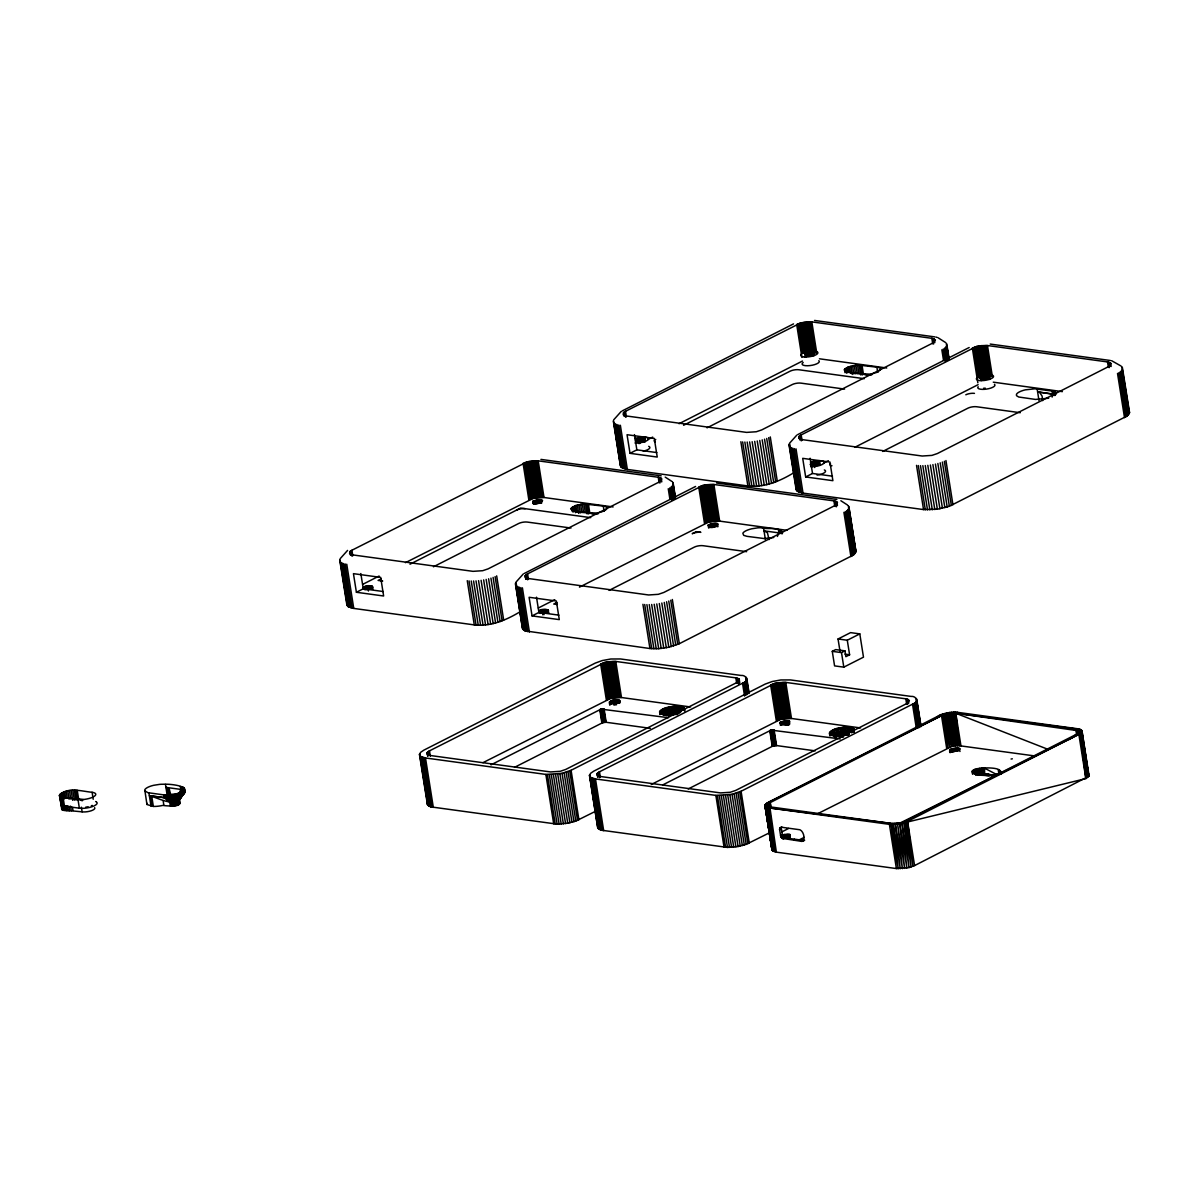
<?xml version="1.0" encoding="UTF-8"?>
<svg xmlns="http://www.w3.org/2000/svg" width="1189" height="1189" viewBox="0 0 1189 1189"><rect width="100%" height="100%" fill="white"/><g stroke="black" fill="none" stroke-linecap="round" stroke-linejoin="round"><path stroke-width="1.5" d="M675.694 714.5L675.322 706.221C651.007 708.049 658.869 719.85 678.176 713.177M845.869 734.861L845.32 727.192C823.234 728.367 826.593 740.435 846.895 734.52M973.613 773.118L973.628 769.922C978.904 766.89 1006.147 766.712 999.013 773.385C993.736 776.402 966.523 776.595 973.628 769.922L974.088 772.82M173.862 805.979L173.356 797.388L176.15 796.927L175.69 794.029C197.136 787.935 173.505 783.536 162.774 784.264A10.909 3.404 -9 0 0 159.534 784.383L153.574 785.32A12.707 3.968 -9 0 0 144.776 789.793L146.946 804.522L153.351 806.424A12.707 3.968 -9 0 0 162.923 805.369C163.859 805.77 183.284 807.599 178.707 802.248M59.45 795.604C66.495 786.345 82.769 791.488 92.103 792.29A10.85 3.389 -9 0 1 93.128 796.987A10.85 3.389 -9 0 1 77.984 799.469L61.917 797.225L59.45 795.604L62.318 809.932L82.115 811.834A7.758 2.423 -9 0 0 91.092 810.809A7.758 2.423 -9 0 0 94.644 807.658M61.575 808.981L62.408 807.286M999.265 774.455L999.444 770.279L1000.202 773.697M974.638 774.143L974.906 769.372L975.827 775.183L976.392 768.882L977.313 774.708L983.972 773.846L995.758 775.377M674.029 714.619L673.955 706.325M782.555 837.799L789.986 837.205L790.15 834.619L782.094 834.886M844.309 734.98L843.937 727.282M992.592 775.822L983.719 775.258L984.462 768.139L997.571 774.99M1035.515 756.041L959.33 745.711L955.793 713.266L1082.049 731.309L1078.869 734.386L900.519 822.788L891.215 823.427L771.171 807.019L767.737 805.295L770.219 802.59L942.951 714.961L955.793 713.266L1080.459 729.466L1082.049 731.309L1088.812 776.268L914.579 865.592L909.035 867.569L896.402 868.564L776.358 852.156L772.122 850.298L764.958 805.384L765.82 803.868L941.049 714.589L949.387 712.493L957.606 712.345L1077.65 728.753L1077.62 733.539M1078.691 733.91L1078.245 730.328L1080.459 729.466L1078.943 730.819L1081.366 729.987L1088.812 776.268L1081.366 729.987L1076.788 734.103L905.498 821.094L912.959 866.32L907.579 821.376L1078.869 734.386L1085.869 778.602L902.035 823.353L889.402 824.349L769.357 807.94L765.107 806.083L767.797 804.656L765.196 804.641L772.657 850.923L766.548 807.227L768.064 805.874L765.642 806.707L772.122 850.298L765.107 806.083L767.737 805.295L765.642 806.707M675.144 714.515L675.709 709.239L680.717 709.283L680.257 706.37L675.322 706.221M845.498 734.876L845.884 731.369L847.296 731.205L846.657 727.133L845.32 727.192M174.724 797.15L174.828 805.83M977.313 774.708L978.042 768.495L978.963 774.307L979.766 768.213L980.687 774.024L981.46 768.049L982.382 773.876L983.05 768.035L983.972 773.846M676.214 714.47L676.66 706.177M846.657 734.847L847.296 731.205L843.164 731.607L843.655 736.794M346.876 603.611L348.169 606.643L353.757 608.426L474.277 624.894C490.626 626.796 506.499 620.019 520.173 611.696M419.464 754.569L420.594 752.355L423.804 750.17L595.243 663.105L602.184 660.579L610.789 659.003L620.465 658.959L740.836 675.426C746.96 674.743 748.847 681.654 742.531 683.229L571.077 770.294L562.055 773.326L545.87 774.425L425.499 757.973L420.683 756.442L419.464 754.569L427.446 804.7L430.567 806.841L557.136 824.14L567.748 823.219L575.818 821.079L597.041 810.541M427.416 803.318L427.446 804.7M793.776 472.761C780.103 481.084 764.23 487.862 747.881 485.959L625.771 469.209L621 467.024L620.926 463.799M589.462 775.525L590.591 773.311L593.787 771.126L765.24 684.061L772.181 681.535L780.772 679.959L790.447 679.93L910.833 696.382C916.942 695.699 918.829 702.61 912.513 704.2L741.074 791.265L732.052 794.297L715.867 795.396L595.481 778.944L590.68 777.413L589.462 775.525L597.651 827.321L600.921 830.13L727.49 847.43L738.101 846.509L746.187 844.368L769.06 832.999M597.651 827.321L598.156 825.865M796.14 488.293L797.433 491.325L803.021 493.108L923.541 509.576L937.363 509.219L949.372 506.276L1127.187 415.972L1129.55 412.494L1122.371 367.49M515.536 583.011L522.402 628.074L524.884 630.854L649.937 648.525L658.691 648.704L668.812 647.232L679.335 643.695L853.583 554.921L855.946 551.443L848.946 507.227M170.354 806.023L169.745 802.099L165.553 797.819L149.368 795.768C160.084 798.25 176.819 809.501 182.987 794.148M950.888 752.221L951.482 748.862C975.366 745.845 941.554 757.021 951.482 748.862L951.943 751.775L950.888 752.221L950.427 749.308L950.115 752.711L949.654 749.798M779.553 829.09L781.455 827.232L799.915 829.759C803.645 831.215 805.949 840.029 801.758 841.396L782.08 838.334L780.727 836.417L779.553 829.09L781.768 826.95L779.954 827.871M175.764 805.637L175.155 801.713L176.061 796.853L178.736 796.214L178.276 793.301M677.225 714.485L677.938 706.192M847.742 734.847L848.574 731.22L847.935 727.148L846.657 727.133M678.577 712.791L679.142 706.251M848.753 734.921L849.6 731.384L850.893 731.398L850.239 727.326L847.935 727.148M957.294 750.898L956.833 747.985L955.971 750.943L955.51 748.044L954.574 751.121L954.113 748.208L953.206 751.403L952.746 748.49L951.943 751.775L957.294 750.898L958.007 748.074L958.468 750.987L958.929 748.282L960.013 751.493M676.704 714.485L678.25 709.209L679.603 709.164M847.4 734.847L848.426 731.324L849.778 731.28L849.124 727.207M146.886 803.184L146.767 804.091M178.246 804.834L177.622 800.91L180.802 795.322C184.771 794.98 186.985 789.555 181.59 789.674L179.836 793.999M782.57 533.029C779.969 526.207 767.024 529.804 760.856 527.753A10.909 3.404 -9 0 0 757.616 527.871L751.656 528.808A12.707 3.968 -9 0 0 742.843 533.281L743.705 535.362L746.989 536.343L764.185 538.558L773.757 537.502M1056.174 394.094L1055.802 392.355L1052.027 391.032L1034.831 388.803L1025.26 389.858A12.707 3.968 -9 0 0 1016.461 394.332L1016.506 395.669L1018.691 397.007L1035.485 399.43L1048.698 398.211M609.318 702.134C610.997 705.062 617.894 703.516 619.945 700.99C617.284 698.538 607.371 699.682 609.779 705.047M677.685 714.515L679.424 709.268L680.717 709.283L677.002 709.194L678.399 709.09M848.441 734.891L849.6 731.384L850.893 731.398L849.6 731.384M179.331 792.989L180.817 789.407L180.356 786.494M679.231 712.865L680.509 709.387L684.002 710.249L683.541 707.351L680.257 706.37M777.398 536.462L778.691 532.984L780.787 533.267L780.326 530.368M776.358 852.156L769.818 806.751L767.812 807.643L773.563 851.443L766.548 807.227L768.763 806.365L767.812 807.643L774.812 851.859L769.357 807.94L771.171 807.019M680.316 712.434L681.49 709.551L684.002 710.249M1052.102 397.096L1053.276 394.198L1055.49 394.986L1054.821 395.551M175.155 801.713L177.354 796.511L179.925 795.798L179.465 792.885M180.55 794.193L182.467 789.882M674.594 714.559L674.356 709.343L675.783 709.134L672.989 709.491L673.479 714.678M844.695 734.936L844.532 731.458L845.959 731.265M178.588 796.154L176.046 801.49L176.671 805.399M680.093 712.389L681.49 709.551C683.378 710.977 685.875 709.179 683.541 707.351M880.217 370.091A10.85 3.389 -9 0 0 876.873 367.148L857.551 365.008L848.054 367.059L844.235 369.913L846.687 372.068L862.753 374.327A10.85 3.389 -9 0 0 873.811 373.346M984.745 775.228L984.462 768.139M427.133 752.637L427.163 754.272L430.507 755.535L550.552 771.943L560.242 771.304L565.682 769.461L736.838 682.545L739.409 679.499L735.828 677.864L615.783 661.441L604.844 662.392L429.482 750.854L427.133 752.637L427.698 756.249M525.211 575.654L525.241 577.289L528.585 578.553L648.629 594.976L658.334 594.322L663.774 592.479L834.931 505.563L837.487 502.516L833.905 500.881L713.861 484.473L702.937 485.409L527.574 573.871L525.211 575.654L525.791 579.325M597.116 773.608L597.16 775.243L600.49 776.506L720.534 792.914L730.239 792.275L735.679 790.432L906.835 703.516L909.392 700.455L905.81 698.82L785.78 682.412L774.842 683.348L599.479 771.81L597.116 773.608L597.695 777.205M180.921 794.326L183.21 790.15L184.607 791.19M180.134 797.626L181.783 794.891M181.768 794.861L178.261 800.583L178.885 804.507M179.138 799.915L184.652 792.483L179.346 799.588M182.616 794.401L178.766 800.256L179.39 804.18M180.178 797.685L181.947 795.084M184.785 792.037L178.766 800.256L184.354 792.959M810.318 464.082C822.966 456.427 823.516 468.838 810.274 464.691M340.322 558.518L347.56 550.418M613.925 419.583L621.178 411.468M349.938 551.592L349.596 553.673L352.925 554.936L472.969 571.344L482.675 570.705L488.114 568.862L659.271 481.946L661.827 478.885L658.245 477.25L538.201 460.842L527.277 461.793L351.914 550.239L349.938 551.592L350.517 555.248M623.541 412.642L623.199 414.723L626.529 415.987L746.573 432.395L756.278 431.756L761.718 429.913L932.875 342.997L935.431 339.95L931.849 338.315L811.819 321.892L800.881 322.843L625.518 411.305L623.541 412.642L624.121 416.313M799.201 436.259L798.859 438.355L802.189 439.618L922.233 456.026L931.938 455.387L937.378 453.544L1108.534 366.628L1111.091 363.566L1107.509 361.932L987.465 345.523L976.541 346.46L801.178 434.921L799.201 436.259L799.781 439.93M604.28 510.78A10.85 3.389 -9 0 0 603.269 506.098L583.948 503.943L575.818 505.488L570.631 508.862L573.083 511.017L589.149 513.262A10.85 3.389 -9 0 0 603.076 511.329M659.865 711.23L660.326 714.143L661.634 713.162L663.848 715.421M816.561 814.272L951.661 746.484L948.45 713.519L949.387 712.493M897.621 824.2L898.557 823.174L899.85 823.828L906.865 868.044L902.035 823.353L902.362 822.298L904.086 822.758L911.086 866.989L905.959 822.104L904.056 821.733L909.035 867.569L902.035 823.353L900.519 822.788L899.85 823.828L904.621 868.416L897.621 824.2L902.392 868.654L895.391 824.438L896.58 823.442L893.236 824.542L898.215 868.728L891.215 824.512L892.835 823.561L889.402 824.349L896.402 868.564L891.215 824.512L894.648 823.576L893.236 824.542L900.236 868.758L895.391 824.438L898.557 823.174M664.502 714.99L662.362 712.687L660.772 713.653L660.311 710.74M853.033 731.859L854.341 729.05L850.239 727.326M936.546 717.621L939.429 715.317L941.51 715.6L946.667 748.193L942.922 713.935L944.646 714.396L949.803 746.974L946.489 713.905L947.157 712.865L948.45 713.519L951.616 712.256L950.442 713.251L953.608 746.098L951.661 746.484L946.489 713.905L944.973 713.341L948.123 747.554L942.951 714.961L941.049 714.589L941.51 715.6L768.139 802.307L770.219 802.59L771.081 808.03M708.168 525.077C710.234 532.969 728.991 518.761 708.168 525.077L708.629 527.99M779.984 722.436C782.05 730.328 800.806 716.12 779.984 722.436L780.445 725.349M983.719 775.258L985.384 773.965L995.981 775.496M1069.312 739.484L1076.788 734.103L1080.192 733.613L1087.192 777.829L1081.187 732.825L1078.765 732.721L1081.812 732.052L1088.188 777.056L1081.187 732.825L1077.947 733.42L1080.192 733.613L1085.869 778.602M523.219 574.034L515.981 582.149L516.546 585.687M796.823 435.1L789.585 443.2L790.15 446.737M660.326 714.143L661.634 713.162L660.906 710.249M635.877 439.499C632.459 447.748 658.795 434.416 635.877 439.499L636.412 442.813M533.058 501.134C529.625 509.397 555.976 496.051 533.058 501.134L533.519 504.047L541.738 502.932L541.277 500.019M805.28 353.46C801.847 361.724 828.198 348.377 805.28 353.46L805.8 356.789M980.94 377.091C977.507 385.355 1003.858 372.008 980.94 377.091L981.49 380.584M619.662 700.44C621.862 705.582 613.167 700.96 610.447 704.393L609.987 701.48M177.503 805.131L176.879 801.208L179.747 795.738L182.868 794.415L182.407 791.502M661.649 709.759L662.11 712.672L663.209 712.226L666.316 715.748M831.631 730.715L832.285 734.787L834.336 733.895L836.343 736.288M851.428 732.825L852.29 732.35M622.204 410.904L793.524 323.898M362.66 584.394L379.113 576.026M405.449 562.665L533.073 498.444L544.012 497.492L613.123 506.945M647.782 439.588L652.716 437.091M679.053 423.715L802.471 361.04M380.792 579.058L378.102 580.425L382.709 581.049A6.198 1.932 -9 0 1 381.238 578.924M409.997 564.21L520.589 508.06L590.71 517.646M683.601 425.276L790.15 371.161A6.198 1.932 -9 0 1 798.815 369.749L864.314 378.697M356.403 592.271L383.631 596.001L380.688 577.378L353.445 573.663L356.403 592.271L363.254 588.793L383.23 591.528M630.007 453.336L657.235 457.052L654.292 438.444L627.049 434.713L630.007 453.336L636.858 449.843L656.833 452.578M433.435 566.781L518.672 523.487A6.198 1.932 -9 0 1 527.322 522.075L570.988 528.035M707.039 427.832L792.275 384.537A6.198 1.932 -9 0 1 800.925 383.126L844.591 389.1M524.26 573.47L695.58 486.464M797.864 434.52L969.184 347.515M169.745 802.099L164.26 797.804L163.8 794.891L147.912 792.691L144.642 790.715M538.32 608.01L554.773 599.657M579.459 587.128L708.733 522.06L719.672 521.124L786.969 530.324M823.442 463.22L828.376 460.708M854.713 447.346L978.131 384.656M556.452 602.674L553.747 604.042L556.838 604.458M532.048 615.902L559.291 619.618L556.348 601.01L529.105 597.279L532.048 615.902L538.914 612.409L558.889 615.144M805.666 476.952L832.894 480.683L829.952 462.06L802.709 458.345L805.666 476.952L812.518 473.475L832.493 476.195M609.08 590.398L694.331 547.118A6.198 1.932 -9 0 1 702.981 545.692L746.647 551.666M882.699 451.448L967.935 408.169A6.198 1.932 -9 0 1 976.585 406.742L1020.251 412.717M1052.027 391.032L1052.488 393.931L1037.611 391.894L1055.148 394.599L1054.688 391.686M482.927 762.684L610.566 698.463L621.49 697.527L690.616 706.965M490.968 764.854L601.069 709.134L668.441 717.695M514.51 767.351L602.704 722.659L606.197 722.288L650.338 728.322M840.073 651.706L838.052 638.983L850.566 632.622L859.796 633.886L863.482 657.16L843.804 667.148L834.574 665.885L832.27 651.349L835.704 649.595L844.933 650.859L845.855 656.685L849.6 654.782L847.281 640.232L859.796 633.886M832.27 651.349L841.5 652.598L844.933 650.859M651.275 784.487L780.549 719.419L791.488 718.483L860.598 727.936M662.615 784.978L771.067 730.105L840.266 738.919M688.178 788.976L773.058 745.949L776.566 745.577L815.178 750.854M960.95 745.845L955.793 713.266L957.606 712.345L954.173 713.132L957.531 745.711L959.33 745.711L954.173 713.132L955.793 712.181L952.374 713.118L955.599 745.845L953.608 746.098L948.45 713.519M779.687 828.421L781.5 827.499M779.598 829.833L781.381 828.168M781.961 831.824L788.56 828.48M780.519 835.644L782.332 834.723L781.411 828.911M780.727 836.417L782.332 834.723M781.069 837.145L782.882 836.224L785.112 837.948L804.15 840.46M781.53 837.799L783.343 836.878M782.08 838.334L783.893 837.413M782.674 838.691L784.487 837.769M783.298 838.869L785.112 837.948M799.439 839.761L804.091 837.413M801.758 841.396L803.571 840.474L799.944 840.355M802.337 841.381L804.671 840.251M1011.066 759.028L1012.359 758.82M889.402 824.349L891.215 823.427L769.357 807.94M661.366 713.162L662.362 712.687L664.339 715.094M662.511 709.283L662.972 712.181L664.161 711.765L667.163 715.377M832.508 730.239L833.147 734.312L836.566 733.063L838.408 736.169M365.766 589.595C382.917 587.634 363.195 582.12 363.002 589.209M541.426 613.212C559.915 610.804 536.284 606.033 539.182 613.004M852.543 731.889L851.666 731.666L852.781 731.8L852.141 727.727M663.492 708.822L663.952 711.721L665.231 711.334L668.188 715.912M679.365 712.761L680.45 712.33M716.283 523.517L716.744 526.43L709.848 527.366L709.387 524.453M664.592 708.376L665.052 711.29L673.004 709.387L672.543 706.474M834.589 729.333L835.228 733.405L843.179 731.517L842.54 727.445M848.173 734.148L849.347 733.732M671.815 714.946L670.195 709.848L666.241 710.873L665.781 707.96M844.576 731.354L837.799 732.692L837.026 728.545M1079.27 731.398L1081.901 730.611L1089.05 775.525M372.395 586.222L372.856 589.135L365.573 589.491L365.112 586.578M548.902 612.974L541.233 613.123L540.772 610.21M1082.049 731.309L1079.211 732.038L1081.812 732.052M670.7 715.169L668.917 710.234L667.505 710.487L667.044 707.589M837.68 732.617L839.092 732.35L840.876 737.299M668.917 710.234L674.416 709.239M1074.053 729.63L1077.65 728.753L1075.837 729.674L1076.699 735.099M163.8 794.891L175.69 794.029M164.914 795.01L165.375 797.923L170.562 797.849L174.783 797.239L174.322 794.326M766.385 807.405L765.82 803.868L769.06 803.274L769.922 808.698M784.041 837.725L789.11 836.447L790.15 834.619M168.734 795.04L169.195 797.953L171.989 797.596L173.237 802.055M847.177 731.324L848.574 731.22L845.884 731.369M985.324 388.194L983.585 388.238M675.709 709.239L677.121 709.09M96.889 802.352A10.85 3.389 -9 0 1 91.925 806.766A10.85 3.389 -9 0 1 79.366 808.193L64.474 806.157L68.917 806.276L69.646 810.928M767.737 805.295L764.958 805.384L771.958 849.6L765.107 806.083M166.118 795.084L166.579 797.982L167.961 797.893L171.365 802.189L171.989 806.112M831.81 735.292L830.903 731.205M765.82 803.868L768.257 803.972L768.822 807.584M848.426 731.324L849.778 731.28M851.889 731.577L850.685 731.503L851.889 731.577L851.25 727.505M832.285 734.787L834.678 737.121M990.199 344.067L1110.437 360.505M814.539 320.45L934.777 336.888M993.276 382.174L1062.386 391.627M819.444 358.796L886.741 367.995M861.995 365.112L863.377 373.836L871.641 374.966M716.595 483.016L836.833 499.454M540.936 459.4L661.173 475.838M588.392 504.062L589.774 512.786L598.037 513.916M838.052 638.983L847.281 640.232M844.978 654.158L849.6 654.782M1076.788 734.103L1078.869 734.386M833.147 734.312L835.451 736.69M662.972 712.181L665.439 715.169M989.114 775.778L985.666 775.302L985.384 773.965L996.085 775.778M905.498 821.094L907.579 821.376L914.579 865.592M180.817 789.407L165.925 787.371L169.358 789.288L170.963 796.095M164.468 797.7L151.687 795.946L153.351 806.424M77.226 790.269L78.608 798.993L83.572 799.662M1052.295 394.035L1053.276 394.198M778.691 532.984L780.534 533.371M680.509 709.387L681.713 709.447L681.252 706.534M180.609 789.496L182.705 789.793L182.244 786.88M863.377 373.836L866.766 375.174M589.774 512.786L593.162 514.124M78.608 798.993L82.249 800.821M663.952 711.721L666.271 714.767M985.384 773.965L994.331 775.941M1111.641 360.713L1121.123 366.078M935.981 337.096L937.11 337.394M835.228 733.405L837.383 736.511M955.793 713.266L1048.401 749.501M666.241 710.873L669.154 715.6M938.062 337.75L945.463 342.462M840.861 500.732L847.519 505.028M665.201 477.116L671.859 481.411M1039.513 392.296L1042.099 396.1L1042.649 400.634M179.405 799.276L179.747 803.838M166.728 797.878L170.517 802.174L171.142 806.097M833.385 734.341L835.614 737.299M836.447 736.898L834.128 733.851L833.489 729.778M1128.896 410.963L1129.55 412.494M855.292 549.913L855.946 551.443M841.99 737.061L839.731 727.906M839.508 735.857L837.799 732.692L839.152 735.946M670.195 715.302L667.624 710.561L669.645 715.451M169.269 797.849L171.365 802.189M838.082 736.273L835.763 728.931M666.39 710.933L668.649 715.763M170.607 797.745L172.91 806.068M841.128 727.653L843.105 736.883M671.131 706.682L672.929 714.752M841.767 731.725L842.525 736.957M671.592 709.595L672.35 714.842M840.43 732.067L841.411 737.18M670.254 709.937L671.235 715.05M1000.96 774.084L1000.306 770.635L1000.811 773.95M1083.625 747.361L1084.249 750.943M1084.888 754.525L1085.512 758.106M1086.151 761.688L1086.776 765.255M1087.415 768.837L1088.054 772.419M767.425 817.304L765.196 804.641L768.257 803.972L768.748 807.465M768.064 820.93L768.703 824.557M769.328 828.168L769.967 831.795M1121.896 366.747L1129.416 413.326M1121.97 369.972L1128.97 414.203M1121.212 370.864L1128.227 415.08M1120.187 371.756L1127.187 415.972M1118.879 372.647L1125.879 416.863M1117.511 373.405L1124.512 417.621M1110.467 362.853L1111.046 366.524M1109.917 362.556L1110.496 366.227M1109.248 362.303L1109.827 365.959M1108.43 362.095L1109.307 367.594M1107.509 361.932L1108.386 367.431M1053.93 391.419L1054.39 394.332M1053.038 391.196L1053.499 394.109M1037.15 388.996L1038.993 400.634M1078.809 733.955L1078.245 730.328L1079.211 729.05L1077.189 729.942L1077.769 733.568M987.465 345.523L992.399 376.675M986.439 345.419L991.373 376.571M985.339 345.36L989.976 374.684M984.15 345.36L988.787 374.684M989.159 375.977L989.709 379.469M988.505 375.843L989.055 379.336M982.902 345.419L987.554 374.743M987.747 375.783L988.312 379.276M986.915 375.769L987.465 379.261M981.638 345.523L986.276 374.847M986.023 375.813L986.573 379.306M980.331 345.687L984.982 375.011M985.087 375.917L985.636 379.41M984.15 376.066L984.7 379.559M979.037 345.91L983.987 377.062M983.244 376.274L983.793 379.752M977.774 346.162L982.411 375.486M982.396 376.512L982.946 380.004M981.609 376.794L982.159 380.272M976.541 346.46L981.178 375.783M975.352 346.802L980.286 377.968M974.252 347.173L979.186 378.34M973.241 347.574L977.878 376.898M972.334 348.005L977.848 382.828M946.712 343.859L949.134 358.796M946.756 345.494L948.718 357.874M946.236 343.131L948.763 359.048M946.31 346.356L948.272 358.736M945.567 347.247L947.514 359.628M944.527 348.139L946.489 360.52M943.219 349.031L945.181 361.411M941.851 349.789L943.531 360.401M934.257 338.939L934.836 342.595M933.588 338.672L934.168 342.343M932.785 338.464L933.647 343.963M931.849 338.315L932.726 343.814M998.284 770.041L998.983 774.396M945.939 460.529L952.939 504.76M944.363 461.273L951.363 505.488M942.357 462.06L949.372 506.276M940.187 462.803L947.187 507.019M937.853 463.472L944.854 507.688M935.416 464.067L942.431 508.283M932.904 464.572L939.919 508.803M930.363 465.003L937.363 509.219M927.806 465.315L934.807 509.531M925.28 465.538L932.295 509.754M973.122 773.415L972.661 770.502L972.795 773.712M972.022 771.111L972.483 774.024M922.842 465.642L929.843 509.858M920.494 465.642L927.509 509.873M918.309 465.538L925.31 509.769M916.526 465.36L923.541 509.576M876.873 367.148L877.705 372.38M916.704 699.117L921.103 726.568M916.734 700.499L920.702 725.498M916.303 698.478L920.539 725.275M916.362 701.242L920.316 726.241M918.473 715.763L919.038 719.345M919.602 722.912L920.167 726.479M915.723 702L919.677 726.999M914.831 702.773L918.8 727.772M860.643 364.993L862.233 375.025M913.717 703.531L917.388 726.747M859.142 364.949L860.732 374.981M912.513 704.2L916.199 727.4M857.551 365.008L858.874 373.361M855.887 365.157L857.21 373.509M908.218 699.444L908.797 703.056M907.549 699.191L908.114 702.788M854.207 365.38L855.53 373.747M906.746 698.983L907.593 704.393M905.81 698.82L906.672 704.23M852.543 365.707L853.865 374.059M850.938 366.093L852.26 374.446M849.422 366.539L850.492 373.227M848.054 367.059L848.842 372.068M846.85 367.594L847.638 372.618M845.84 368.174L846.642 373.197M845.067 368.768L845.587 372.112M844.517 369.348L845.052 372.692M848.768 506.425L855.768 550.656M848.292 505.697L855.812 552.276M848.366 508.922L855.367 553.138M847.608 509.813L854.623 554.029M846.583 510.705L853.583 554.921M845.275 511.597L852.275 555.813M843.908 512.355L850.908 556.571M811.819 321.892L816.754 353.059M810.794 321.788L815.728 352.955M809.679 321.743L814.316 351.067M813.499 352.345L814.019 355.674M808.49 321.743L813.127 351.067M836.848 501.803L837.442 505.474M812.845 352.226L813.38 355.541M836.313 501.505L836.893 505.162M812.102 352.152L812.622 355.481M807.242 321.803L811.894 351.127M835.644 501.253L836.506 506.737M811.255 352.137L811.775 355.466M834.827 501.03L835.704 506.529M805.979 321.907L810.616 351.231M810.363 352.182L810.883 355.511M833.905 500.881L834.782 506.38M804.685 322.07L809.323 351.394M809.427 352.286L809.947 355.615M808.49 352.434L809.025 355.764M803.392 322.278L808.327 353.43M807.584 352.643L808.119 355.972M802.114 322.546L806.751 351.87M806.736 352.88L807.257 356.21M805.949 353.163L806.484 356.492M800.881 322.843L805.518 352.167M799.707 323.185L804.344 352.509M798.592 323.557L803.244 352.88M797.581 323.958L802.218 353.282M819.117 461.867L819.667 465.36M796.675 324.374L801.891 357.369M818.359 461.808L818.909 465.3M817.512 461.793L818.077 465.285M816.62 461.837L817.17 465.33M815.684 461.941L816.249 465.434M814.762 462.09L815.312 465.583M813.856 462.298L814.673 467.53M812.994 462.536L813.544 466.029M812.221 462.818L812.771 466.296M811.537 463.116L812.102 466.608M841.5 652.598L843.804 667.148M853.524 728.307L854.178 732.379M810.11 458.241L812.518 473.475M852.899 727.995L853.553 732.067M801.178 434.921L802.055 440.42M800.39 435.367L801.252 440.866M799.721 435.813L800.301 439.484M796.021 448.877L803.021 493.108M794.415 448.61L801.416 492.826M838.364 728.203L839.003 732.275M792.825 448.194L799.825 492.409M791.488 447.688L798.488 491.904M790.432 447.094L797.433 491.325M793.226 466.192L793.791 469.729M794.341 473.267L794.906 476.804M795.471 480.341L796.036 483.878M789.139 444.077L796.66 490.656M789.006 444.909L796.184 489.913M830.308 731.696L830.948 735.768M829.848 732.186L830.279 734.906M829.55 732.677L829.981 735.382M829.402 733.137L829.833 735.857M770.279 436.913L777.279 481.129M768.703 437.641L775.704 481.872M781.708 530.948L782.169 533.861M766.697 438.444L773.712 482.66M781.084 530.636L781.545 533.549M779.434 530.145L779.895 533.058M764.527 439.172L771.527 483.403M778.423 529.967L778.884 532.88L764.007 530.844L767.44 532.776L769.045 539.583M762.194 439.856L769.209 484.072M759.756 440.45L766.771 484.666M757.244 440.956L764.259 485.171M754.703 441.372L761.703 485.588M752.147 441.699L759.147 485.915M763.546 527.931L765.389 539.568M749.635 441.907L756.635 486.123M785.78 682.412L791.488 718.483M747.182 442.026L754.183 486.242M784.755 682.308L790.462 718.379M783.64 682.248L789.347 718.319M744.849 442.026L751.849 486.242M789.273 721.173L789.734 724.086M788.753 721.01L789.214 723.908M782.451 682.248L788.158 718.319M788.099 720.876L788.797 725.245M781.218 682.308L786.925 718.379M787.341 720.816L788.039 725.171M742.649 441.922L749.65 486.138M786.509 720.802L787.192 725.171M779.939 682.412L785.647 718.483M785.602 720.846L786.301 725.216M740.866 441.728L747.881 485.959M778.646 682.575L784.354 718.646M784.681 720.95L785.364 725.305M783.744 721.099L784.205 724.012M777.353 682.798L783.061 718.869M782.838 721.307L783.298 724.205M776.075 683.051L781.782 719.122M781.976 721.545L782.436 724.458M781.203 721.827L781.663 724.725M774.842 683.348L780.549 719.419M780.534 722.124L780.995 725.037M773.667 683.69L779.375 719.761M772.553 684.061L778.275 720.133M771.542 684.463L777.249 720.534M770.635 684.894L776.343 720.965M794.341 839.211L794.49 840.192M774.069 729.868L776.566 745.577M773.638 729.823L776.135 745.533M773.162 729.823L775.644 745.533M789.986 837.205L789.526 834.306L789.065 837.011L788.604 834.098L787.906 836.922L787.445 834.009L786.583 836.967L786.122 834.069L785.171 837.145L784.71 834.232L783.804 837.428L783.343 834.515M772.642 729.838L775.139 745.548M772.122 729.897L774.604 745.607M771.587 729.987L774.069 745.696M771.067 730.105L773.549 745.815M770.576 730.239L773.058 745.949M770.13 730.403L772.627 746.112M769.744 730.566L772.241 746.276M746.722 678.146L749.189 693.484M746.306 677.522L748.773 692.37M746.365 680.286L748.401 693.098M745.652 676.957L746.514 682.441M745.726 681.044L747.762 693.856M713.861 484.473L719.672 521.124M744.849 681.802L746.87 694.629M712.835 484.354L718.646 521.02M743.72 682.56L745.756 695.387M711.721 484.309L717.532 520.96M717.457 523.814L717.918 526.727M742.531 683.229L744.552 696.055M716.937 523.65L717.398 526.549M710.546 484.309L716.343 520.96M709.298 484.369L715.109 521.02M715.525 523.457L715.986 526.355M714.693 523.442L715.154 526.355M739.172 679.127L739.736 682.724M708.02 484.473L713.831 521.124M738.77 678.785L739.335 682.397M713.786 523.487L714.247 526.4M738.235 678.488L739.082 683.898M706.727 484.636L712.538 521.287M712.865 523.591L713.326 526.489M737.552 678.22L738.414 683.63M736.749 678.012L737.611 683.422M711.929 523.74L712.389 526.653M705.434 484.844L711.245 521.51M735.828 677.864L736.69 683.274M711.022 523.933L711.483 526.846M704.17 485.112L709.967 521.763M710.16 524.186L710.621 527.099M702.937 485.409L708.733 522.06M708.718 524.765L709.179 527.678M701.748 485.751L707.559 522.402M700.648 486.123L706.459 522.774M699.637 486.524L705.434 523.175M698.731 486.955L704.527 523.606M741.074 791.265L749.278 843.046M739.692 791.904L747.896 843.685M737.983 792.587L746.187 844.368M736.125 793.212L744.314 844.993M734.133 793.791L742.337 845.572M732.052 794.297L740.242 846.078M729.897 794.728L738.101 846.509M727.713 795.084L735.917 846.865M725.543 795.367L733.732 847.148M723.388 795.545L731.592 847.326M673.108 482.808L675.53 497.745M673.152 484.428L675.099 496.809M672.632 482.065L675.159 497.998M672.706 485.305L674.668 497.686M721.292 795.649L729.496 847.43M671.948 486.182L673.91 498.563M670.923 487.074L672.885 499.469M719.286 795.649L727.49 847.43M669.615 487.966L671.577 500.346M717.413 795.56L725.617 847.341M668.248 488.738L669.927 499.35M715.867 795.396L724.056 847.177M661.203 478.171L661.783 481.842M660.653 477.874L661.233 481.545M659.984 477.621L660.564 481.292M659.167 477.413L660.044 482.912M658.245 477.25L659.122 482.749M672.335 599.479L679.335 643.695M670.759 600.222L677.76 644.438M644.631 438.548L645.151 441.877M644.096 438.384L644.631 441.699M643.457 438.251L643.977 441.58M668.753 601.01L675.753 645.226M642.699 438.191L643.219 441.505M641.867 438.176L642.387 441.491M684.344 708.094L684.805 711.007M684.017 707.708L684.478 710.606M640.96 438.221L641.495 441.535M666.583 601.753L673.583 645.969M682.917 707.039L683.378 709.937M640.039 438.325L640.559 441.639M682.144 706.756L682.605 709.67M639.102 438.473L639.89 443.452M664.25 602.422L671.25 646.638M638.196 438.667L638.983 443.66M637.334 438.919L637.869 442.234M636.561 439.187L637.081 442.516M661.812 603.016L668.812 647.232M634.45 434.609L636.858 449.843M659.301 603.522L666.301 647.737M656.759 603.938L663.759 648.168M625.518 411.305L626.395 416.789M624.73 411.736L625.592 417.235M624.062 412.182L624.641 415.853M654.203 604.265L661.203 648.481M669.734 706.935L670.195 709.848M668.367 707.247L668.827 710.145M651.676 604.473L658.691 648.704M649.239 604.592L656.239 648.808M620.361 425.261L627.361 469.477M618.756 424.978L625.771 469.209M646.89 604.592L653.905 648.808M617.165 424.577L624.18 468.793M644.706 604.488L651.706 648.704M615.828 424.072L622.843 468.288M614.772 423.477L621.773 467.693M614.772 424.889L615.322 428.426M618.414 447.881L618.964 451.419M642.922 604.309L649.937 648.525M613.985 422.808L621 467.024M613.479 420.445L620.524 466.296M659.553 711.706L660.014 714.619M613.346 421.278L620.346 465.508M603.269 506.098L604.101 511.329M615.783 661.441L621.49 697.527M614.758 661.337L620.465 697.408M613.643 661.292L619.35 697.363M619.276 700.217L619.737 703.13M618.756 700.039L619.216 702.952M612.454 661.292L618.176 697.363M587.039 503.928L588.629 513.96M618.117 699.92L618.577 702.833M611.22 661.352L616.928 697.423M617.359 699.845L617.819 702.758M585.538 503.883L587.128 513.93M616.511 699.845L616.972 702.744M609.942 661.456L615.649 697.527M615.62 699.89L616.526 704.839M583.948 503.943L585.27 512.31M608.649 661.619L614.356 697.69M614.683 699.979L615.144 702.892M614.743 701.525L615.293 705.003M613.762 700.143L614.223 703.041M607.356 661.827L613.063 697.898M582.283 504.091L583.606 512.459M613.509 701.733L614.059 705.226M612.84 700.336L613.301 703.249M606.078 662.095L611.8 698.166M611.993 700.589L612.454 703.487M580.604 504.329L581.926 512.697M611.22 700.856L611.681 703.769M604.844 662.392L610.566 698.463M610.537 701.168L610.997 704.066M578.939 504.641L580.262 513.009M603.67 662.734L609.377 698.805M609.571 701.807L610.031 704.72M602.57 663.105L608.278 699.177M577.334 505.028L578.657 513.395M601.545 663.507L607.267 699.578M575.818 505.488L576.873 512.177M600.638 663.938L606.36 700.009M574.45 505.994L575.506 512.682M573.247 506.544L574.034 511.552M572.236 507.108L573.039 512.132M604.086 708.897L606.197 722.288M603.655 708.867L605.766 722.243M571.448 507.703L571.983 511.047M603.165 708.852L605.29 722.243M602.66 708.882L604.77 722.258M602.124 708.941L604.25 722.317M601.589 709.03L603.715 722.407M601.069 709.134L603.195 722.526M600.579 709.283L602.704 722.659M600.148 709.432L602.258 722.823M599.761 709.61L601.872 722.986M599.479 771.81L600.341 777.22M598.691 772.256L599.538 777.665M598.022 772.701L598.602 776.313M597.502 773.147L598.067 776.759M595.481 778.944L603.685 830.725M594.084 778.691L602.288 830.472M592.731 778.349L600.921 830.13M591.587 777.903L599.791 829.699M590.68 777.413L598.87 829.194M591.082 781.218L591.646 784.785M592.211 788.366L592.776 791.933M593.341 795.5L593.906 799.067M594.485 802.649L595.05 806.216M595.615 809.783L596.179 813.365M597.027 818.716L597.591 822.283M590.012 776.833L598.216 828.614M589.566 774.812L597.799 827.99M538.201 460.842L544.012 497.492M537.175 460.738L542.987 497.388M536.076 460.678L541.872 497.344M534.887 460.678L540.683 497.344M540.623 499.9L541.084 502.813M533.638 460.738L539.449 497.403M539.865 499.826L540.326 502.739M539.033 499.811L539.494 502.724M532.375 460.856L538.171 497.507M538.141 499.856L538.602 502.769M531.067 461.02L536.878 497.671M537.205 499.96L537.666 502.873M536.269 500.108L536.729 503.021M529.774 461.228L535.585 497.879M535.362 500.316L535.823 503.229M528.511 461.481L534.307 498.146M534.515 500.554L534.976 503.467M533.727 500.837L534.188 503.75M527.277 461.793L533.073 498.444M526.088 462.12L531.899 498.786M524.988 462.506L530.799 499.157M548.055 609.838L548.515 612.751M547.534 609.675L547.995 612.573M523.977 462.907L529.774 499.558M546.895 609.541L547.356 612.454M523.071 463.324L528.867 499.974M546.137 609.481L546.598 612.38M571.077 770.294L578.909 819.756M545.29 609.467L545.751 612.38M544.399 609.511L544.859 612.424M569.709 770.948L577.542 820.395M543.462 609.615L543.923 612.513M543.522 611.146L544.072 614.639M542.541 609.764L543.001 612.677M567.985 771.616L575.818 821.079M542.288 611.354L542.838 614.847M541.634 609.957L542.095 612.87M566.127 772.256L573.96 821.703M539.999 610.477L540.46 613.39M536.507 597.19L538.914 612.409M564.136 772.82L571.968 822.283M562.055 773.326L569.888 822.788M559.915 773.771L567.748 823.219M527.574 573.871L528.436 579.37M526.786 574.302L527.648 579.801M526.118 574.763L526.697 578.419M557.73 774.128L565.563 823.576M525.597 575.208L526.177 578.88M555.545 774.396L563.378 823.858M553.39 774.589L561.223 824.036M522.402 587.827L529.417 632.043M551.295 774.678L559.127 824.14M520.812 587.559L527.812 631.775M549.303 774.678L557.136 824.14M519.221 587.143L526.222 631.359M517.884 586.638L524.884 630.854M547.43 774.589L555.263 824.051M516.829 586.043L523.829 630.259M516.041 585.374L523.056 629.59M545.87 774.425L553.702 823.888M515.402 583.858L522.566 628.862M496.675 575.862L503.675 620.078M495.1 576.591L502.1 620.807M493.093 577.378L500.108 621.609M490.923 578.122L497.923 622.337M488.59 578.79L495.59 623.006M486.152 579.385L493.167 623.616M483.641 579.905L490.656 624.121M481.099 580.321L488.099 624.537M478.543 580.633L485.543 624.864M476.016 580.856L483.031 625.072M473.579 580.96L480.579 625.191M471.245 580.975L478.246 625.191M469.046 580.871L476.046 625.087M467.262 580.678L474.277 624.894M429.482 750.854L430.344 756.263M428.694 751.285L429.274 754.896M428.04 751.73L428.605 755.342M427.505 752.191L428.085 755.803M425.499 757.973L433.331 807.435M424.101 757.735L431.934 807.182M422.734 757.378L430.567 806.841M421.59 756.947L429.422 806.41M420.683 756.442L428.516 805.904M420.832 758.612L421.411 762.268M421.991 765.939L422.571 769.595M423.447 775.094L424.027 778.75M424.607 782.421L425.186 786.078M425.766 789.749L426.346 793.405M426.925 797.076L427.505 800.732M419.583 753.856L427.847 805.325M371.875 586.043L372.335 588.956M371.236 585.924L371.696 588.837M370.478 585.85L370.938 588.763M369.63 585.835L370.091 588.748M368.739 585.88L369.199 588.793M367.802 585.984L368.412 591.007M366.881 586.132L367.342 589.045M365.974 586.34L366.435 589.254M364.339 586.861L364.8 589.774M360.847 573.559L363.254 588.793M351.914 550.239L352.791 555.739M351.127 550.685L351.989 556.184M350.458 551.131L351.037 554.802M346.757 564.21L353.757 608.426M345.152 563.928L352.152 608.144M343.562 563.512L350.562 607.742M342.224 563.006L349.239 607.222M341.169 562.427L348.169 606.643M342.566 572.682L343.116 576.219M339.876 559.395L347.396 605.974M339.742 560.227L346.92 605.231M184.444 788.218L185.098 791.993M184.488 789.555L184.949 792.469M184.117 787.817L184.577 790.73M183.641 787.475L184.652 792.944M183.745 790.522L184.206 793.435M183.017 787.148L183.478 790.061M183.151 791.012L183.611 793.925M181.352 786.657L181.813 789.57M181.545 791.993L182.006 794.891M180.55 792.454L181.01 795.352M179.301 798.978L179.97 803.511M177.012 793.687L177.473 796.585M172.91 794.579L173.371 797.492M171.513 794.787L171.974 797.7M170.101 794.936L170.562 797.849M168.645 788.426L169.982 796.823M166.936 787.534L168.318 796.258M167.396 795.084L167.857 797.997M165.464 784.458L167.307 796.095M163.22 801.208L163.844 805.131M150.483 795.887L152.147 806.365M148.907 792.855L151.033 806.246M92.103 792.29L93.218 799.276M81.387 807.168L82.115 811.834M77.984 799.469L79.366 808.193M75.873 790.135L77.463 800.167M74.372 790.091L75.962 800.138M72.782 790.15L74.372 800.182M71.117 790.299L72.707 800.331M72.499 807.45L72.99 810.541M69.438 790.536L70.76 798.889M70.567 806.127L71.31 810.779M67.773 790.848L69.096 799.216M66.168 791.235L67.223 797.923M67.312 806.335L68.055 810.987M64.652 791.696L65.722 798.384M65.826 806.291L66.569 810.943M63.285 792.201L64.34 798.889M63.091 797.433L65.217 810.824M62.081 792.751L62.868 797.76M61.917 797.225L64.043 810.601M61.07 793.316L61.873 798.339M60.936 796.912L63.062 810.304M60.297 793.91L61.352 800.598M60.193 796.541L62.318 809.932M59.747 794.49L61.873 807.881M59.465 795.069L61.813 809.486M167.827 787.757L169.21 796.481M999.444 770.279L999.949 773.593M769.759 808.535L769.06 803.274L766.816 803.08L770.219 802.59L770.858 807.851M92.192 805.399A7.758 2.423 -9 0 1 91.33 805.785M88.135 806.751A7.758 2.423 -9 0 1 85.742 807.153M95.64 801.535A10.85 3.389 -9 0 1 96.383 801.921M516.546 510.111A6.198 1.932 -9 0 1 525.196 508.684M557.314 604.443A6.198 1.932 -9 0 1 556.898 602.541M878.894 371.265A10.85 3.389 -9 0 1 877.898 371.845M876.679 372.395A10.85 3.389 -9 0 1 875.312 372.9M655.258 441.877A6.198 1.932 -9 0 1 655.734 439.425M965.81 394.778A6.198 1.932 -9 0 1 974.46 393.366M831.973 465.731A6.198 1.932 -9 0 1 830.918 465.493M830.204 465.137A6.198 1.932 -9 0 1 830.502 463.606M994.48 384.329A8.68 2.705 -9 0 1 986.484 389.1A8.68 2.705 -9 0 1 978.161 386.737M824.334 469.937A8.68 2.705 -9 0 1 817.081 475.124M810.437 462.209A8.68 2.705 -9 0 1 821.881 460.901A8.68 2.705 -9 0 1 822.045 464.557A8.68 2.705 -9 0 1 810.63 466.608M818.82 360.698A8.68 2.705 -9 0 1 809.932 365.588A8.68 2.705 -9 0 1 803.199 362.482M648.674 446.321A8.68 2.705 -9 0 1 643.219 451.181M634.777 438.592A8.68 2.705 -9 0 1 646.221 437.284A8.68 2.705 -9 0 1 646.385 440.926A8.68 2.705 -9 0 1 634.985 442.992M953.786 712.152L952.374 713.118L957.531 745.711L955.599 745.845L950.442 713.251L953.786 712.152M832.538 734.817L831.542 735.278L832.538 734.817M696.249 531.676L692.206 533.727A6.198 1.932 -9 0 1 700.856 532.315L696.249 531.676M980.033 380.584A8.68 2.705 -9 0 0 993.528 376.675A8.68 2.705 -9 0 0 981.371 375.665A8.68 2.705 -9 0 0 980.033 380.584M804.373 356.968A8.68 2.705 -9 0 0 817.869 353.044A8.68 2.705 -9 0 0 805.711 352.048A8.68 2.705 -9 0 0 804.373 356.968"/></g></svg>
